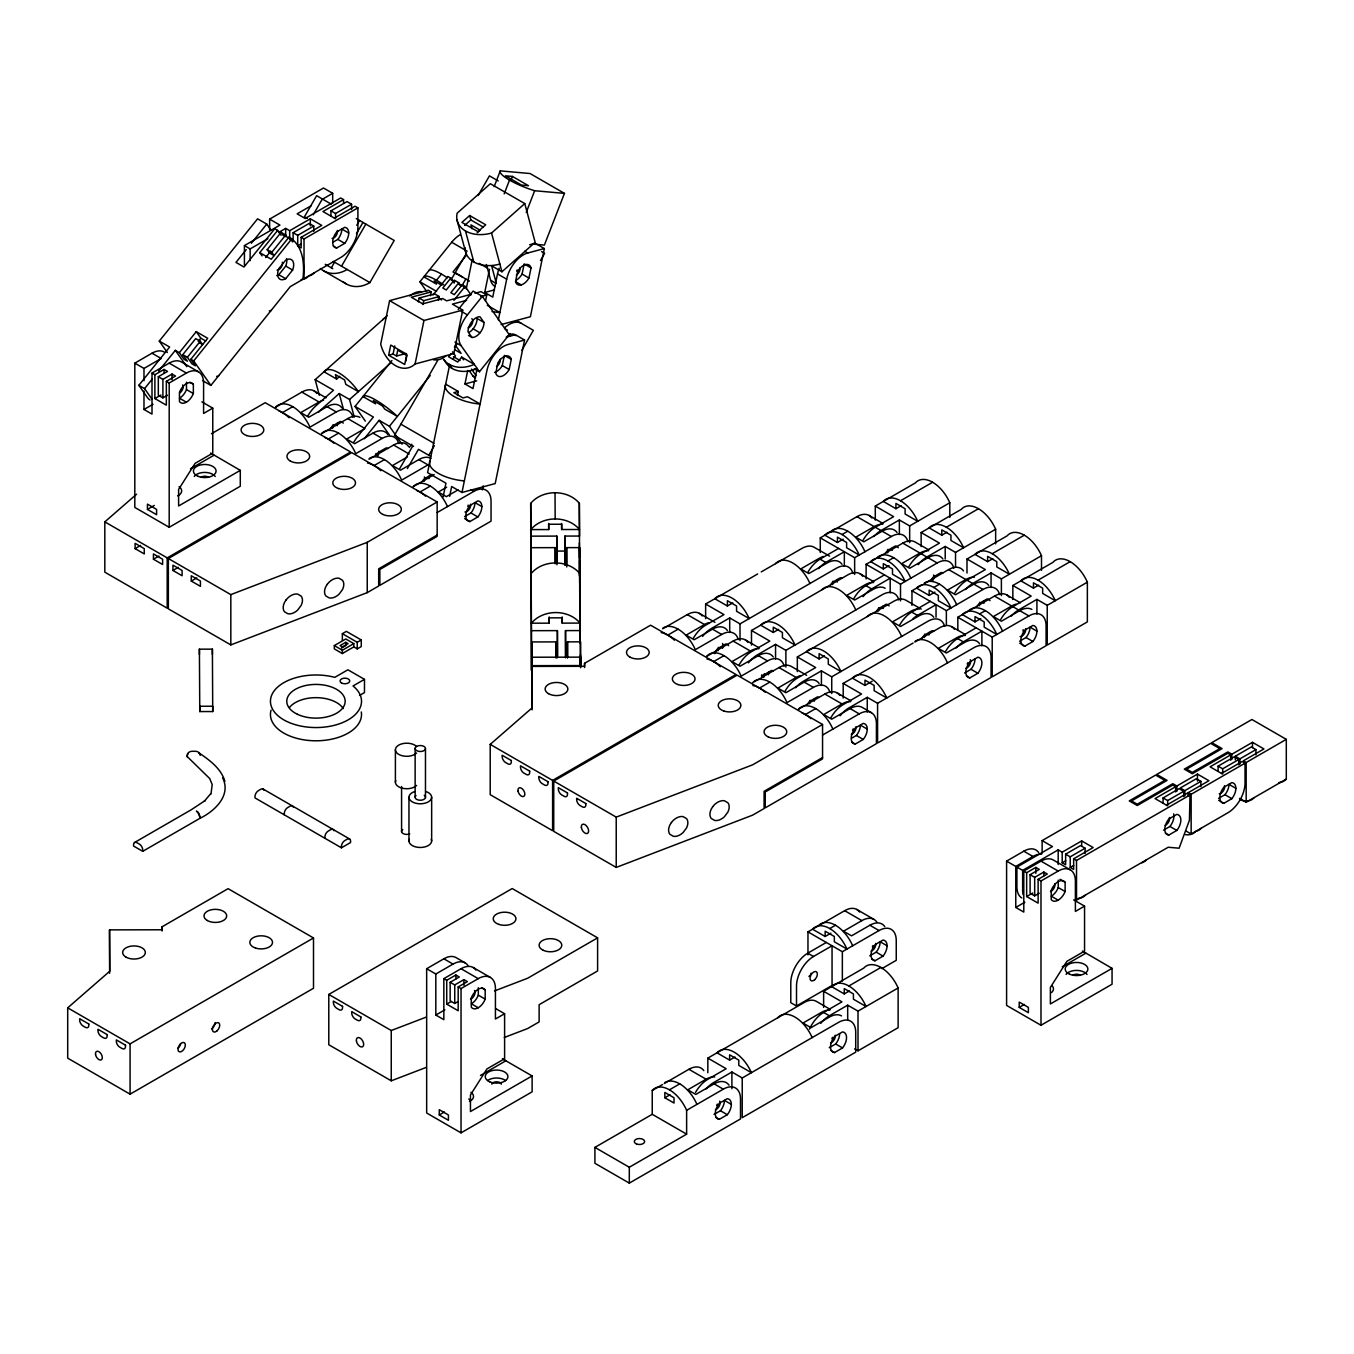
<?xml version="1.0" encoding="UTF-8"?>
<svg xmlns="http://www.w3.org/2000/svg" width="1354" height="1354" viewBox="0 0 1354 1354"><rect width="100%" height="100%" fill="white"/><g stroke="black" fill="none" stroke-linecap="round" stroke-linejoin="round"><path stroke-width="1.5" d="M530.903 557.882L530.954 547.693L555.275 547.642L555.377 563.247M579.546 557.78L579.58 547.608L566.615 547.625L566.581 565.752M530.971 560.607L530.954 570.88M531.902 677.338L531.885 661.412M579.664 582.999L579.647 567.072M580.477 654.761L580.46 665.017M531.022 583.219L531.022 572.962M556.257 657.485L556.139 641.898L531.817 641.948L531.784 671.973M531.851 654.862L532.004 707.871M555.275 547.642L555.225 563.789M556.139 641.898L556.105 658.027M580.629 667.725L580.46 641.847L567.495 641.864L567.444 658.01M579.614 560.522L579.614 576.567M580.46 641.847L580.409 665.914M187.241 755.634L187.901 753.636M210.97 794.036L212.206 784.626L209.701 778.55L187.241 756.581M430.42 295.764L431.215 291.905L428.338 290.247L389.597 300.639L380.694 344.119A29.28 20.699 75 0 0 415.086 363.989L453.827 353.597L462.729 310.1L452.422 304.142L466.555 300.351M388.666 355.222L390.747 345.067L406.792 354.342L404.728 364.48L388.666 355.222L393.1 354.037L396.536 356.017L406.031 353.479M393.1 354.037L394.759 345.913M396.536 356.017L397.721 350.212L406.894 355.51L405.709 361.315M418.352 301.908L419.148 298.032L434.651 293.886L439.238 296.543L438.442 300.402M422.939 304.548L423.734 300.69L439.238 296.543M415.086 363.989L423.971 320.492L462.729 310.1M449.697 364.565L427.593 472.631L445.94 483.209L443.13 496.918M466.267 288.791L472.292 259.359M457.466 395.503L458.295 391.458L445.686 384.181A29.28 11.949 11.6 0 0 480.078 404.034L467.468 396.756L463.034 397.941L453.861 392.66L458.295 391.458M476.947 369.27L472.986 388.598L464.964 383.961L467.722 370.437M499.22 268.143A24.321 14.048 -60 0 0 497.51 273.914L492.754 297.118L484.732 292.481L489.488 269.294M485.527 300.876L486.746 294.952L481.008 291.635L474.949 293.259M449.663 496.309L451.661 486.526L461.985 492.484L495.192 483.581L524.573 340.04L515.4 334.743L506.176 337.231M461.985 492.484L486.898 370.691A24.321 14.048 -60 0 1 507.97 344.491L524.573 340.04M498.374 319.815L506.684 279.212A24.321 14.048 -60 0 1 527.738 253.012L544.342 248.561L530.396 316.718L501.098 324.571M494.548 372.418A11.34 6.55 -60 0 0 502.3 365.546L504.382 355.391L511.27 359.369L509.189 369.524A11.34 6.55 -60 0 1 495.767 373.112L497.832 362.974A11.34 6.55 -60 0 1 511.27 359.369M516.416 280.058A11.34 6.55 -60 0 0 522.085 274.067L524.167 263.928L531.039 267.889L528.957 278.044A11.34 6.55 -60 0 1 515.535 281.632L517.617 271.494A11.34 6.55 -60 0 1 531.039 267.889M482.379 489.877L483.209 485.798M494.159 186.632L500.269 170.875L530.057 173.532L564.449 193.385L544.376 245.091L534.458 244.194M504.179 193.876L509.527 180.082M510.881 180.37L512.421 176.426L528.466 185.701L521.51 185.075L505.465 175.817L512.421 176.426M526.249 212.392L534.661 190.728L564.449 193.385M313.231 214.778L322.354 198.987M331.324 267.821L334.573 262.202M356.745 225.255L359.521 220.448M356.474 233.667L362.957 222.428M341.513 266.213L365.834 224.087M343.036 281.615A29.28 23.915 -60 0 0 369.879 282.58L394.2 240.47L356.254 218.569M478.097 195.518L489.454 175.868L498.221 180.928M466.521 253.08L451.068 279.838L454.673 281.903M465.844 278.992L461.782 286.016L458.617 284.188M437.562 360.672L394.403 435.413L413.512 446.448M399.616 468.755L412.75 446.008M407.368 468.552L418.488 449.325L430.64 456.332M540.517 260.493L544.63 253.35L541.583 251.59M428.795 455.266L434.363 445.652M521.747 350.432L533.358 330.325L517.245 321.016M210.513 793.935L204.336 801.246L205.013 800.654L191.134 809.827L134.571 842.493M167.321 352.497L159.298 341.073L257.582 218.823L266.755 224.104L271.054 230.231M246.225 249.627L235.968 262.388L243.991 267.026L274.777 228.741L277.638 230.4L281.073 235.291M251.37 243.246L266.755 224.104M150.006 399.989A24.321 14.048 -60 0 1 147.315 397.382L138.836 385.315L169.622 347.03L159.298 341.073M151.834 398.973L144.573 388.632L152.257 379.052M158.672 371.081L175.343 350.347L179.354 352.666L183.941 359.182L187.377 361.163L182.79 354.646L195.704 338.585L200.29 341.242L202.575 344.508L199.529 342.731M179.354 352.666L196.228 331.662L207.704 338.28L190.829 359.284L195.399 365.8L191.963 363.82L187.377 357.287L182.79 354.646M262.067 255.889L259.765 252.623L277.638 230.4M267.178 249.678L271.765 252.318L274.067 255.584L269.48 252.927L267.178 249.678L281.073 232.38L285.66 235.037L287.962 238.287M198.226 341.428L200.815 338.195L196.228 331.662M265.638 257.565L270.732 251.218M187.377 357.287L200.29 341.242M271.765 252.318L285.66 235.037M202.541 380.576L210.885 385.399L290.281 286.625L302.873 279.347C304.701 264.081 303.55 246.073 289.096 237.018L271.24 259.24L259.765 252.623M210.885 385.399L193.69 360.943L291.973 238.676M276.724 275.607A11.34 6.55 -60 0 0 278.806 274.727L285.745 266.078A11.34 6.55 -60 0 0 286.54 258.58M285.677 278.687L292.616 270.055A11.34 6.55 -60 0 0 285.677 260.154L278.721 268.803A11.34 6.55 -60 0 0 285.677 278.687L278.806 274.727M426.781 291.567L419.909 281.784L451.677 242.264A24.321 14.048 -60 0 1 460.275 234.631M436.479 280.244L441.455 274.067M433.009 295.02L447.903 276.487L450.764 278.145L454.216 283.037M466.216 255.483L452.981 271.951L456.196 273.796M450.764 278.145L442.826 288.03L446.261 290.01L454.216 280.126L458.786 282.783L461.088 286.049M365.343 421.111L355.036 406.437L391.915 360.553M458.786 282.783L450.848 292.667L454.284 294.647L462.239 284.763L465.099 286.422L471.023 294.85M453.928 300.317L465.099 286.422M458.227 309.575L473.121 291.059L482.295 296.34L509.239 334.675L479.451 371.724L474.289 368.745M364.26 438.798L379.103 420.332L389.427 426.29L402.036 444.23M479.451 371.724L461.105 345.625A24.321 14.048 -60 0 1 467.401 314.873L482.295 296.34M389.427 426.29L430.25 375.498M454.385 347.132L456.975 343.916M451.187 353.462L448.546 356.745L457.703 362.043L461.68 357.101L474.289 364.378A29.28 23.086 -35.1 0 1 443.452 359.318M452.727 359.182L455.384 355.882L452.507 351.803M409.246 447.497L411.853 444.23M469.652 215.523L461.9 222.394L477.945 231.652L485.697 224.781L469.652 215.523L470.837 219.94L483.327 227.15M464.642 225.441L470.837 219.94M477.167 232.786L480.128 230.18L470.955 224.882L471.971 228.674M319.341 395.266L315.16 379.645L387.193 315.753M491.553 233.023L524.76 203.574L490.368 183.721L457.161 213.17A29.28 20.699 -15 0 0 491.553 233.023L501.928 271.782L535.152 242.315L524.76 203.574M336.621 379.069L335.437 374.635L344.61 379.932L345.795 384.35L358.404 391.644A29.28 11.949 48.4 0 0 324.012 371.775L336.621 379.069L339.719 376.327M354.257 417.083L349.552 399.498L339.228 393.54L321.304 409.433A24.321 14.048 -60 0 0 318.495 412.293M349.552 399.498L390.832 362.872M211.427 433.737L265.215 402.697L350.618 451.999L167.202 557.882L167.202 608.183L104.817 572.167L104.817 521.865L136.568 494.227M67.7 1007.85L109.792 971.19L109.539 929.876L162.057 929.775L162.057 926.796L228.098 888.664L313.502 937.967L313.502 988.268L130.086 1094.167L67.7 1058.151L67.7 1007.85L130.086 1043.866L313.502 937.967M584.573 667.522L584.573 663.325L650.614 625.193L736.001 674.495L552.601 780.395L552.601 830.696L490.216 794.68L490.216 744.378L532.291 707.719M142.729 851.327L142.729 850.007A4.857 2.81 60 0 0 139.293 844.05L137.008 842.73A4.857 2.81 60 0 0 133.572 844.71L133.572 846.047L142.729 851.327L199.867 818.358C214.558 811.3 231.585 795.441 222.615 777.805M269.632 229.571L269.632 219.128L323.504 188.02L332.678 193.317L332.678 203.235M311.352 205.622L297.135 213.83L305.158 218.468L340.7 197.955L343.561 199.597L343.561 203.134M322.015 199.478L332.678 193.317M244.414 265.198L244.414 245.599L279.94 225.086L269.632 219.128M244.414 245.599L250.135 248.916L267.906 238.659M278.569 232.499L285.677 228.386L289.688 230.705L310.32 218.789L321.778 225.407L301.147 237.322L301.147 247.917L297.711 245.937L297.711 235.342L313.756 226.084L313.756 231.365M343.561 199.597L322.929 211.512L335.538 218.789L335.538 213.509L351.583 204.234L351.583 209.531M293.124 241.52L293.124 232.702L309.169 223.427L313.756 226.084M330.951 216.149L330.951 210.852L346.996 201.594L351.583 204.234M334.387 218.129L355.036 206.214L357.896 207.873L357.896 227.726A24.321 14.048 -60 0 1 340.7 257.514L304.024 278.687L304.024 238.981L357.896 207.873M297.711 245.937L300.994 244.042M333.016 242.18L337.84 239.387A11.34 6.55 -60 0 0 341.851 229.063L348.723 233.023M210.598 453.048L240.284 470.363L240.284 486.238L169.199 527.281L134.808 507.428L134.808 363.143L152.003 353.208A24.321 14.048 -60 0 1 164.172 352.006M336.689 248.002L344.711 243.365A11.34 6.55 -60 0 0 344.711 227.32L336.689 231.957A11.34 6.55 -60 0 0 336.689 248.002L333.253 246.022M134.808 363.143L143.981 368.44L161.177 358.505L152.003 353.208M143.981 391.001L143.981 409.467L152.003 414.104L152.003 373.078L169.199 363.143A24.321 14.048 -60 0 1 181.368 361.941L198.564 371.859M152.003 373.078L154.881 374.719L164.054 369.439L167.49 371.419L158.316 376.717L158.316 395.25L162.903 397.89L167.49 395.25M158.316 376.717L162.903 379.357L172.076 374.059L175.512 376.057L166.339 381.337L166.339 405.168L154.881 398.55L154.881 374.719M166.339 381.337L169.199 382.996L186.395 373.078A24.321 14.048 -60 0 1 203.591 382.996L203.591 413.444L212.764 408.146L212.764 453.15L195.111 463.339L178.61 489.42L178.61 505.973L240.284 470.363M154.881 398.55L160.991 395.029M143.981 409.467L153.036 404.254M316.785 393.439A24.321 14.048 -60 0 0 301.891 392.101L275.522 407.317A29.28 16.908 60 0 1 309.914 427.17L336.283 411.954A24.321 14.048 -60 0 1 352.886 417.083M282.411 412.615L292.718 406.657M190.457 468.822L214.034 455.215M323.538 400.141A24.321 14.048 -60 0 0 319.087 402.02L300.74 412.615L308.763 417.252L327.109 406.657A24.321 14.048 -60 0 1 342.003 407.994M147.434 509.409L156.59 514.706L156.59 509.409L147.434 504.111L147.434 509.409L154.305 505.431M359.91 417.37A24.321 14.048 -60 0 0 347.741 418.572L321.389 433.788A29.28 16.908 60 0 1 355.763 453.658L382.133 438.425A24.321 14.048 -60 0 1 398.753 443.553M135.095 548.624L144.269 553.921L144.269 548.624L135.095 543.326L135.095 548.624L140.596 545.459M328.26 439.085L338.568 433.128M153.442 559.219L162.615 564.5L162.615 559.219L153.442 553.921L153.442 559.219L158.909 556.054M387.853 434.465A24.321 14.048 -60 0 0 372.959 433.128L354.63 443.723L346.607 439.085L364.937 428.507L347.741 418.572M437.156 535.05L378.697 568.815L378.697 586.011L367.239 592.629L230.823 644.91L168.353 608.843L168.353 558.542L351.752 452.659L437.156 501.962L437.156 536.387L379.848 569.475L379.848 585.351L491.045 521.155L491.045 501.302A24.321 14.048 -60 0 0 473.849 491.367L470.786 489.606M172.94 570.457L182.096 575.755L182.096 570.457L172.94 565.16L172.94 570.457L178.389 567.309M368.999 459.26L393.608 445.043A24.321 14.048 -60 0 1 408.485 446.38M374.11 465.556L384.434 459.598M191.269 581.052L200.443 586.35L200.443 581.052L191.269 575.755L191.269 581.052L196.77 577.887M407.452 456.907L392.457 465.556L400.479 470.193L418.826 459.598A24.321 14.048 -60 0 1 430.978 458.397M431.994 474.408L423.971 479.045A11.34 6.55 -60 0 0 422.313 481.482M434.177 474.56L413.088 486.746A29.28 16.908 60 0 1 447.48 506.599M419.96 492.044L430.284 486.086M446.651 487.22L438.307 492.044L446.329 496.664L458.007 489.928M168.353 558.542L230.823 594.626L367.239 542.328L437.156 501.962M437.156 512.557L473.849 491.367M464.557 516.669L470.972 512.963A11.34 6.55 -60 0 0 474.983 502.622L481.872 506.599M469.838 521.578L477.86 516.94A11.34 6.55 -60 0 0 477.86 500.895L469.838 505.516A11.34 6.55 -60 0 0 469.838 521.578L464.676 518.599M342.342 640.29L342.342 633.672L346.353 631.37L361.264 639.968L361.264 646.586L357.236 648.904L353.8 646.907L342.342 653.542L334.32 648.904L334.32 645.587L345.778 638.97L353.8 643.607L353.8 646.907M345.778 642.287L340.057 645.587L342.342 646.907L348.08 643.607L345.778 642.287L345.778 645.587L341.479 648.075M334.32 645.587L342.342 650.225L353.8 643.607M342.342 633.672L357.236 642.287L361.264 639.968M364.48 679.353L353.022 685.97A45.528 26.285 0 0 1 328.193 726.59A45.528 26.285 0 0 1 270.58 699.239A45.528 26.285 0 0 1 334.81 677.338L347.893 669.79L364.48 679.353L364.48 692.588L359.572 695.431M662.681 628.815L687.29 614.614A24.321 14.048 -60 0 1 702.184 615.935M705.637 618.643L705.637 604.019L757.681 573.961M761.253 571.896L801.923 548.421A24.321 14.048 -60 0 1 814.076 547.219L829.562 556.155M820.27 552.466L820.27 537.843L856.947 516.653A24.321 14.048 -60 0 1 871.841 517.99M875.293 520.122L875.293 506.074L915.406 482.904A29.28 16.908 60 0 1 949.797 502.757L949.797 517.38M667.793 635.128L678.117 629.17M842.036 534.525L847.773 531.208M900.512 500.777L932.601 482.244M727.403 606L727.403 600.702L736.576 606L736.576 611.297L749.185 618.575A29.28 16.908 60 0 0 714.794 598.722L727.403 606L732.768 602.902M837.449 542.463L837.449 537.166L846.622 542.463L846.622 547.761L859.231 555.038A29.28 16.908 60 0 0 824.84 535.185L837.449 542.463L843.187 539.163M895.925 508.715L895.925 503.417L905.098 508.715L905.098 514.012L917.707 521.29A29.28 16.908 60 0 0 883.316 501.437L895.925 508.715L901.07 505.736M708.937 622.637A24.321 14.048 -60 0 0 704.486 624.532L686.139 635.128L694.162 639.748L712.509 629.17A24.321 14.048 -60 0 1 727.403 630.49M882.74 524.286A24.321 14.048 -60 0 0 874.142 526.588L855.796 537.166L863.818 541.803L882.165 531.208A24.321 14.048 -60 0 1 897.059 532.545M807.949 572.133A24.321 14.048 -60 0 1 820.033 559.151L838.6 548.421M863.124 540.077A24.321 14.048 -60 0 1 875.293 527.248L893.623 516.653L875.293 506.074M852.918 573.402A24.321 14.048 -60 0 0 836.315 568.274L740.012 623.872L729.704 617.915L711.138 628.628A24.321 14.048 -60 0 0 702.574 636.38M818.51 568.612A24.321 14.048 -60 0 1 825.771 562.452L844.337 551.738L844.337 566.361M873.753 536.607A24.321 14.048 -60 0 1 881.014 530.548L899.361 519.97L909.668 525.927L949.797 502.757M341.428 847.807L350.584 842.51L350.584 841.189A4.857 2.81 -60 0 0 347.149 839.209L344.864 840.529A4.857 2.81 -60 0 0 341.428 846.487L341.428 847.807L254.992 797.912L254.992 796.592A4.857 2.81 -60 0 1 258.428 790.634L260.713 789.297A4.857 2.81 -60 0 1 264.047 790.33M738.285 639.596A24.321 14.048 -60 0 0 721.682 634.467L695.313 649.683A29.28 16.908 60 0 0 663.02 627.985M820.27 537.843L854.645 557.696L891.338 536.506A24.321 14.048 -60 0 1 907.942 541.634M748.034 642.405A24.321 14.048 -60 0 0 733.14 641.085L706.771 656.301A29.28 16.908 60 0 1 741.163 676.154L767.532 660.938A24.321 14.048 -60 0 1 784.135 666.066M751.487 645.113L751.487 630.49L847.773 574.891A24.321 14.048 -60 0 1 862.667 576.229M866.12 578.937L866.12 564.313L875.006 559.185M928.709 549.859L914.949 541.922A24.321 14.048 -60 0 0 902.796 543.123L876.427 558.356A29.28 16.908 60 0 1 910.819 578.209M921.143 546.593L921.143 532.545L961.255 509.375A29.28 16.908 60 0 1 995.647 529.228L995.647 543.868M713.66 661.598L723.967 655.641M887.902 560.996L893.623 557.696M946.361 527.248L978.451 508.715M773.269 632.47L773.269 627.173L782.426 632.47L782.426 637.768L795.035 645.046A29.28 16.908 60 0 0 760.66 625.193L773.269 632.47L778.618 629.373M883.316 568.934L883.316 563.653L892.489 568.934L892.489 574.231L905.098 581.509A29.28 16.908 60 0 0 870.707 561.656L883.316 568.934L889.036 565.633M941.775 535.185L941.775 529.888L950.948 535.185L950.948 540.483L963.557 547.761A29.28 16.908 60 0 0 929.166 527.908L941.775 535.185L946.937 532.207M758.934 648.701A24.321 14.048 -60 0 0 750.336 651.003L731.989 661.598L740.012 666.236L758.358 655.641A24.321 14.048 -60 0 1 773.252 656.978M928.59 550.756A24.321 14.048 -60 0 0 919.992 553.058L901.646 563.653L909.668 568.274L928.015 557.696A24.321 14.048 -60 0 1 942.909 559.016M853.799 598.603A24.321 14.048 -60 0 1 865.883 585.622L884.45 574.891M908.974 566.547A24.321 14.048 -60 0 1 921.143 553.718L939.473 543.123L921.143 532.545M898.768 599.873A24.321 14.048 -60 0 0 882.165 594.744L785.879 650.343L775.554 644.386L756.988 655.116A24.321 14.048 -60 0 0 748.423 662.851M863.057 596.657A24.321 14.048 -60 0 1 871.621 588.922L890.187 578.209L890.187 592.832M918.266 564.652A24.321 14.048 -60 0 1 926.864 557.036L945.21 546.441L955.535 552.398L995.647 529.228M822.555 757.563L764.096 791.311L764.096 808.524L752.621 815.142L616.222 867.423L553.735 831.356L553.735 781.055L737.151 675.155L822.555 724.475L822.555 758.883L765.247 791.972L765.247 807.864L876.427 743.668L876.427 723.815A24.321 14.048 -60 0 0 859.231 713.88L850.075 708.582L831.728 719.177L823.706 714.54L842.036 703.945A24.321 14.048 -60 0 1 850.634 701.643M866.12 564.313L900.512 584.166L937.188 562.976A24.321 14.048 -60 0 1 953.791 568.105M754.381 681.756L778.99 667.556A24.321 14.048 -60 0 1 791.159 666.354L806.629 675.291M797.337 671.601L797.337 656.961L893.623 601.362A24.321 14.048 -60 0 1 905.792 600.16L921.262 609.097M911.97 605.407L911.97 590.784L922.277 584.826M924.037 583.811L948.646 569.594A24.321 14.048 -60 0 1 963.54 570.931M966.993 573.064L966.993 559.016L1007.122 535.846A29.28 16.908 60 0 1 1041.497 555.699L1041.497 570.339M759.509 688.069L769.817 682.111M933.752 587.467L939.473 584.166M992.211 553.718L1024.301 535.185M819.119 658.941L819.119 653.66L828.293 658.941L828.293 664.239L840.902 671.516A29.28 16.908 60 0 0 806.51 651.663L819.119 658.941L824.484 655.861M929.166 595.422L929.166 590.124L938.339 595.422L938.339 600.702L950.948 607.98A29.28 16.908 60 0 0 916.556 588.127L929.166 595.422L934.903 592.104M987.625 561.656L987.625 556.359L996.798 561.656L996.798 566.954L1009.407 574.231A29.28 16.908 60 0 0 975.015 554.378L987.625 561.656L992.787 558.677M800.637 675.595A24.321 14.048 -60 0 0 796.186 677.474L777.856 688.069L785.879 692.706L804.208 682.111A24.321 14.048 -60 0 1 819.102 683.448M974.44 577.227A24.321 14.048 -60 0 0 965.842 579.529L947.512 590.124L955.535 594.744L973.864 584.166A24.321 14.048 -60 0 1 988.759 585.487M899.648 625.074A24.321 14.048 -60 0 1 911.733 612.093L930.316 601.362M954.841 593.018A24.321 14.048 -60 0 1 966.993 580.189L985.34 569.594L966.993 559.016M944.618 626.343A24.321 14.048 -60 0 0 928.015 621.232L831.728 676.814L821.404 670.856L802.837 681.587A24.321 14.048 -60 0 0 795.593 687.747M913.036 618.71A24.321 14.048 -60 0 1 917.47 615.393L936.037 604.679L936.037 617.221M965.453 589.565A24.321 14.048 -60 0 1 972.731 583.506L991.06 572.911L1001.385 578.869L1041.497 555.699M829.985 692.537A24.321 14.048 -60 0 0 813.382 687.409L787.012 702.624A29.28 16.908 60 0 0 752.621 682.771M911.97 590.784L946.361 610.637L983.038 589.464A24.321 14.048 -60 0 1 999.658 594.592M839.734 695.364A24.321 14.048 -60 0 0 824.84 694.027L798.488 709.242A29.28 16.908 60 0 1 832.879 729.095M843.187 698.072L843.187 683.432L913.121 643.065M914.881 642.05L939.473 627.85A24.321 14.048 -60 0 1 954.367 629.17M957.82 629.796L957.82 617.255L994.496 596.082A24.321 14.048 -60 0 1 1009.39 597.402M1012.843 599.534L1012.843 585.487L1052.972 562.316A29.28 16.908 60 0 1 1087.364 582.169L1087.364 621.892L1047.234 645.046L1047.234 605.34L1087.364 582.169M805.359 714.54L815.683 708.582M979.602 613.937L985.34 610.637M1038.061 580.189L1070.168 561.656M426.341 1067.358L391.255 1080.814L328.785 1044.746L328.785 994.445L512.201 888.546L597.605 937.848L597.605 970.953L539.129 1004.702L539.129 1021.915L527.671 1028.532L504.28 1037.486M864.969 685.429L864.969 680.131L874.142 685.429L874.142 690.709L886.752 698.004A29.28 16.908 60 0 0 852.36 678.134L864.969 685.429L872.111 681.299M975.015 621.892L975.015 616.595L984.189 621.892L984.189 627.173L996.798 634.467A29.28 16.908 60 0 0 962.406 614.614L975.015 621.892L980.753 618.575M1033.474 588.127L1033.474 582.846L1042.648 588.127L1042.648 593.424L1055.257 600.702A29.28 16.908 60 0 0 1020.865 580.849L1033.474 588.127L1038.636 585.148M1016.143 604.104A24.321 14.048 -60 0 0 1011.692 606L993.362 616.595L1001.385 621.232L1019.731 610.637A24.321 14.048 -60 0 1 1031.883 609.435M945.498 651.545A24.321 14.048 -60 0 1 957.6 638.563L976.166 627.85M1000.691 619.506A24.321 14.048 -60 0 1 1012.843 606.66L1031.189 596.082L1012.843 585.487M877.578 703.285L877.578 743.007L991.06 677.474L991.06 657.621A24.321 14.048 -60 0 0 973.864 647.703L877.578 703.285L867.254 697.327L848.687 708.057A24.321 14.048 -60 0 0 840.123 715.792M956.076 648.024A24.321 14.048 -60 0 1 963.32 641.881L981.887 631.15L981.887 645.79M1011.303 616.036A24.321 14.048 -60 0 1 1018.58 609.977L1036.91 599.382L1047.234 605.34M822.555 724.475L752.621 764.841L616.222 817.122L553.735 781.055M822.555 735.053L859.231 713.88M992.211 637.108L1028.888 615.935A24.321 14.048 -60 0 1 1046.083 625.853L1046.083 645.706L992.211 676.814L992.211 637.108L957.82 617.255M502.605 1058.913L532.122 1075.939L532.122 1091.832L461.037 1132.858L426.662 1113.005L426.662 968.719L443.841 958.801A24.321 14.048 -60 0 1 456.01 957.583L465.184 962.88M426.662 968.719L435.819 974.017L453.015 964.082A24.321 14.048 -60 0 1 467.909 965.419M851.564 738.252L856.371 735.476A11.34 6.55 -60 0 0 860.382 725.135L867.254 729.095M964.59 672.989L971.004 669.282A11.34 6.55 -60 0 0 975.015 658.941M1019.613 641.221L1026.027 637.514A11.34 6.55 -60 0 0 1030.039 627.173L1036.91 631.15M435.819 974.017L435.819 1015.043L443.841 1019.68L443.841 978.654L461.037 968.719A24.321 14.048 -60 0 1 475.931 970.056M855.22 744.074L863.243 739.436A11.34 6.55 -60 0 0 863.243 723.391L855.22 728.029A11.34 6.55 -60 0 0 855.22 744.074L851.784 742.094M969.853 677.897L977.876 673.26A11.34 6.55 -60 0 0 977.876 657.215L969.853 661.852A11.34 6.55 -60 0 0 969.853 677.897L966.417 675.9M1024.876 646.129L1032.899 641.491A11.34 6.55 -60 0 0 1032.899 625.446L1024.876 630.084A11.34 6.55 -60 0 0 1024.876 646.129L1019.731 643.15M443.841 978.654L446.718 980.296L455.892 975.015L459.328 976.996L450.154 982.293L450.154 1000.826L454.741 1003.466L457.804 1001.706M450.154 982.293L454.741 984.933L463.914 979.636L467.35 981.633L458.177 986.931L458.177 1010.744L446.718 1004.126L446.718 980.296M458.177 986.931L461.037 988.572L478.233 978.654A24.321 14.048 -60 0 1 495.429 988.572L495.429 1019.02L504.602 1013.723L504.602 1058.726L486.949 1068.932L470.447 1094.997L470.447 1111.549L532.122 1075.939M446.718 1004.126L451.305 1001.486M435.819 1015.043L444.874 1009.83M597.605 937.848L527.671 978.231L494.548 990.925M480.467 1075.448L505.871 1060.791L502.436 1058.642M439.271 1114.985L448.428 1120.283L448.428 1114.985L439.271 1109.688L439.271 1114.985L444.417 1112.006M807.966 954.858L807.966 931.874L844.659 910.683A24.321 14.048 -60 0 1 859.553 912.021M829.748 928.556L835.486 925.256M825.161 936.494L825.161 931.214L834.335 936.494L834.335 941.792L846.944 949.069A29.28 16.908 60 0 0 812.552 929.216L825.161 936.494L830.899 933.194M876.749 921.956A24.321 14.048 -60 0 0 861.855 920.618L843.508 931.214L851.531 935.834L869.877 925.256A24.321 14.048 -60 0 1 884.771 926.576M796.507 1005.988L796.507 986.406A24.321 14.048 -60 0 1 813.483 956.483L832.05 945.769L832.05 985.475L796.507 1005.988L790.787 1002.688L790.787 983.089A24.321 14.048 -60 0 1 807.746 953.182L826.312 942.452M807.966 931.874L842.357 951.727L879.051 930.553A24.321 14.048 -60 0 1 896.246 940.471L896.246 960.324L881.877 968.618M1082.371 951.033L1112.057 968.347L1112.057 984.223L1040.989 1025.266L1006.597 1005.413L1006.597 861.127L1023.793 851.192A24.321 14.048 -60 0 1 1038.687 852.529M1042.14 853.155L1042.14 840.614L1155.622 775.097L1164.795 780.378L1129.253 800.908L1137.275 805.528L1172.818 785.015L1175.678 786.674L1175.678 791.972M1006.597 861.127L1015.771 866.425L1032.967 856.49A24.321 14.048 -60 0 1 1041.564 854.188M1021.796 897.973A24.321 14.048 -60 0 1 1016.905 886.684L1016.905 867.085L1052.447 846.572L1042.14 840.614M869.759 955.839L876.173 952.133A11.34 6.55 -60 0 0 880.185 941.792L887.073 945.769M1016.905 867.085L1022.642 870.385L1058.185 849.872L1062.196 852.191L1081.677 840.936L1093.152 847.553L1073.654 858.808L1073.654 869.403L1070.219 867.406L1070.219 856.828L1085.113 848.213L1085.113 853.511M1015.771 866.425L1015.771 907.451L1023.793 912.088L1023.793 871.062L1040.989 861.127A24.321 14.048 -60 0 1 1053.141 859.925L1070.337 869.843M1023.793 871.062L1026.654 872.704L1035.827 867.406L1039.263 869.403L1030.089 874.701L1030.089 893.234L1034.676 895.874L1039.263 893.234M1175.678 786.674L1155.047 798.589L1167.656 805.867L1167.656 800.569L1183.701 791.311L1183.701 796.592M1230.701 760.203L1230.701 754.906L1227.841 753.247L1192.299 773.76L1184.276 769.14L1219.819 748.61L1210.645 743.329L1156.773 774.42L1167.08 780.378L1131.538 800.908L1137.275 804.208L1172.818 783.695L1176.829 786.014L1197.461 774.099L1208.919 780.716L1188.287 792.632L1188.287 796.152M1230.701 754.906L1210.07 766.821L1222.679 774.099L1222.679 768.801L1238.724 759.543L1238.724 764.824M1286.3 739.352L1251.908 719.499L1211.796 742.652L1222.103 748.61L1186.578 769.14L1192.299 772.44L1227.841 751.927L1231.852 754.246L1252.484 742.331L1263.942 748.948L1243.311 760.863L1246.171 762.522L1286.3 739.352L1286.3 779.058L1246.171 802.228L1239.502 798.369M875.039 960.748L883.062 956.11A11.34 6.55 -60 0 0 883.062 940.065L875.039 944.686A11.34 6.55 -60 0 0 875.039 960.748L871.587 958.75M707.837 1072.757L707.837 1058.117L804.124 1002.535A24.321 14.048 -60 0 1 816.293 1001.317L830.053 1009.272M823.621 1007.342L823.621 991.28L863.734 968.11A29.28 16.908 60 0 1 898.125 987.963L898.125 1027.686L858.013 1050.839L854.577 1048.859M714.709 1076.921A24.321 14.048 -60 0 0 706.111 1079.223L687.781 1089.818L695.804 1094.438L714.133 1083.86L723.307 1089.158A24.321 14.048 -60 0 1 740.503 1099.076L740.503 1118.929L629.305 1183.125L594.914 1163.272L594.914 1147.397L652.239 1114.308L652.239 1090.478L662.563 1084.52M664.306 1083.505L688.915 1069.288A24.321 14.048 -60 0 1 703.809 1070.625M1062.196 852.191L1062.196 862.786L1065.632 864.766L1065.632 854.171L1080.526 845.573L1085.113 848.213M1163.069 803.21L1163.069 797.929L1179.114 788.654L1183.701 791.311M1218.092 771.442L1218.092 766.161L1234.137 756.886L1238.724 759.543M1235.288 759.763L1235.288 756.226L1251.333 746.968L1255.92 749.608L1255.92 754.906M1030.089 874.701L1034.676 877.341L1043.849 872.044L1047.285 874.041L1038.112 879.321L1038.112 903.152L1026.654 896.534L1026.654 872.704M1200.896 781.376L1196.31 778.736L1180.265 787.994L1184.852 790.634L1200.896 781.376L1200.896 786.674M1235.288 756.226L1239.875 758.883L1255.92 749.608M848.84 985.983L880.929 967.45M1062.196 862.786L1065.733 860.738M669.435 1089.818L679.742 1083.86M1166.505 805.207L1187.136 793.292L1190.014 794.95L1189.421 820.27L1179.114 848.213L1168.214 847.249L1076.515 900.173L1076.515 860.467L1190.014 794.95M1221.528 773.439L1242.16 761.523L1245.037 763.182L1245.037 783.035A24.321 14.048 -60 0 1 1227.841 812.806L1191.148 833.996L1186.155 831.102M664.848 1097.755L674.021 1103.053L674.021 1097.755L664.848 1092.458L664.848 1097.755L670.01 1094.777M729.62 1060.114L729.62 1054.817L738.793 1060.114L738.793 1065.395L751.402 1072.69A29.28 16.908 60 0 0 717.011 1052.82L729.62 1060.114L734.985 1057.017M844.253 993.921L844.253 988.623L853.426 993.921L853.426 999.218L866.035 1006.496A29.28 16.908 60 0 0 831.644 986.643L844.253 993.921L849.415 990.942M1038.112 879.321L1040.989 880.98L1058.185 871.062A24.321 14.048 -60 0 1 1075.381 880.98L1075.381 911.428L1084.554 906.131L1084.554 951.134L1066.901 961.323L1050.382 987.404L1050.382 1003.957L1112.057 968.347M1188.287 792.632L1191.148 794.29L1245.037 763.182M1070.219 867.406L1073.654 865.426M809.523 1029.057A24.321 14.048 -60 0 1 823.621 1012.453L841.951 1001.858L823.621 991.28M1026.654 896.534L1032.764 892.997M1015.771 907.451L1024.809 902.238M742.229 1077.97L742.229 1117.693L855.711 1052.16L855.711 1032.307A24.321 14.048 -60 0 0 838.515 1022.388L742.229 1077.97L731.905 1072.013L713.338 1082.743A24.321 14.048 -60 0 0 706.094 1088.904M820.744 1023.387A24.321 14.048 -60 0 1 829.342 1015.771L847.689 1005.176L858.013 1011.133L898.125 987.963M1163.526 830.171L1169.941 826.465A11.34 6.55 -60 0 0 1173.681 813.889M1218.549 798.403L1224.964 794.696A11.34 6.55 -60 0 0 1228.992 784.355L1235.863 788.333M652.239 1090.478A29.28 16.908 60 0 1 686.63 1110.331L723.307 1089.158M1168.807 835.063L1176.829 830.442A11.34 6.55 -60 0 0 1176.829 814.38L1168.807 819.018A11.34 6.55 -60 0 0 1168.807 835.063L1165.371 833.082M1223.83 803.294L1231.852 798.674A11.34 6.55 -60 0 0 1231.852 782.612L1223.83 787.249A11.34 6.55 -60 0 0 1223.83 803.294L1218.668 800.316M829.24 1047.674L835.655 1043.968A11.34 6.55 -60 0 0 839.666 1033.627M714.032 1114.444L720.446 1110.737A11.34 6.55 -60 0 0 724.458 1100.396L731.329 1104.373M594.914 1147.397L629.305 1167.25L686.63 1134.161L686.63 1110.331M834.504 1052.583L842.526 1047.945A11.34 6.55 -60 0 0 842.526 1031.9L834.504 1036.538A11.34 6.55 -60 0 0 834.504 1052.583L831.068 1050.586M719.296 1119.352L727.318 1114.714A11.34 6.55 -60 0 0 727.318 1098.669L719.296 1103.29A11.34 6.55 -60 0 0 719.296 1119.352L715.86 1117.355M1062.23 966.807L1085.806 953.199M1019.207 1007.393L1028.38 1012.69L1028.38 1007.393L1019.207 1002.095L1019.207 1007.393L1024.369 1004.414M328.785 994.445L391.255 1030.512L426.341 1017.074M529.634 244.752L535.168 243.28L544.342 248.561M431.215 291.905L411.277 297.237L422.736 303.855L442.673 298.523L446.685 300.842L470.921 294.343M484.732 292.481L494.515 289.874M480.687 296.577L486.746 294.952M464.964 383.961L476.693 380.829M561.656 529.532L561.656 524.235L548.692 524.269L548.692 529.566L530.853 529.6A29.28 23.915 -0.3 0 1 579.495 529.499L561.656 529.532L561.622 523.406M564.94 565.346L564.94 536.082L579.529 536.049L579.343 503.299A29.28 23.915 -0.3 0 0 530.7 503.383L530.903 536.15L556.832 536.099L556.985 564.787M556.934 551.078L565.024 551.061L565.092 564.77M562.215 623.128L562.215 617.83L549.25 617.864L549.25 623.162L531.428 623.195A29.28 23.915 -0.3 0 1 580.054 623.094L562.215 623.128L562.181 616.933M530.954 547.693L531.462 630.676L557.408 630.625L557.543 655.573M565.515 657.773L565.515 630.609L580.104 630.575L580.104 643.116M199.41 649.175L212.392 649.141L212.73 711.544L199.766 711.561L199.41 649.175L199.41 654.473M532.037 665.66L580.68 665.559L580.629 657.147L532.004 657.232L532.037 700.086M532.054 666.405L584.573 666.303L584.573 663.325M524.675 251.252L527.738 253.012M522.085 274.067L528.957 278.044M451.677 242.264L467.147 251.184M501.928 271.782L491.62 265.824L496.359 283.545L490.622 280.227L486.408 264.487M516.06 281.937L521.205 284.915M479.164 263.336L487.762 268.295M497.51 273.914L506.684 279.212M462.662 277.164L455.13 272.814L469.398 281.057M331.324 204.166L316.633 195.687L304.464 216.742L307.341 218.4M869.099 515.451L882.859 523.389M1006.665 594.863L1020.425 602.818M330.951 210.852L335.538 213.509M856.947 516.653L874.142 526.588M875.293 527.248L881.014 530.548M882.165 531.208L891.338 536.506M902.796 543.123L919.992 553.058M921.143 553.718L926.864 557.036M928.015 557.696L937.188 562.976M948.646 569.594L965.842 579.529M966.993 580.189L972.731 583.506M973.864 584.166L983.038 589.464M994.496 596.082L1011.692 606M1012.843 606.66L1018.58 609.977M1019.731 610.637L1028.888 615.935M487.254 305.276L499.863 312.571A29.28 11.949 11.6 0 1 492.061 311.488M441.844 285.271L434.194 280.853L436.479 284.12L423.87 276.842A29.28 6.195 38.8 0 1 443.672 284.848M504.517 328.463L507.378 330.122M419.909 281.784L436.58 291.398M468.552 335.453L471.987 337.451A11.34 6.55 -60 0 0 484.021 322.472L477.15 318.495A11.34 6.55 -60 0 1 469.127 332.39M337.84 239.387L344.711 243.365M438.171 297.998L441.607 299.979M461.291 311.335L467.401 314.873M1026.027 637.514L1032.899 641.491M473.138 328.836L480.01 332.813M419.148 298.032L423.734 300.69M1218.092 766.161L1222.679 768.801M293.124 232.702L297.711 235.342M301.147 237.322L304.024 238.981M333.169 261.39L369.879 282.58M389.597 300.639L423.971 320.492M502.3 365.546L509.189 369.524M325.214 264.284L332.779 268.651M859.925 573.69L873.685 581.628M951.642 626.631L965.402 634.586M454.995 342.105L461.105 345.625M323.504 270.783L346.201 283.883M820.033 559.151L825.771 562.452M865.883 585.622L871.621 588.922M911.733 612.093L917.47 615.393M957.6 638.563L963.32 641.881M454.69 349.67L461.105 353.377L455.384 345.219M1224.964 794.696L1231.852 798.674M453.404 356.677L460.072 360.536M285.745 266.078L292.616 270.055M469.212 370.708L472.681 375.667L475.559 377.326M971.004 669.282L977.876 673.26M1163.069 797.929L1167.656 800.569M1169.941 826.465L1176.829 830.442M400.902 424.191L433.957 443.283M705.637 604.019L723.967 614.614L705.4 625.328A24.321 14.048 -60 0 0 693.316 638.309M751.487 630.49L769.817 641.085L751.25 651.799A24.321 14.048 -60 0 0 739.166 664.78M797.337 656.961L815.683 667.556L797.117 678.269A24.321 14.048 -60 0 0 785.015 691.251M843.187 683.432L861.533 694.027L842.967 704.74A24.321 14.048 -60 0 0 830.865 717.722M315.16 379.645L333.507 390.223L315.567 406.132A24.321 14.048 -60 0 0 307.917 415.796M355.036 406.437L373.382 417.032L357.287 437.037A24.321 14.048 -60 0 0 353.766 442.284M314.043 390.9L326.094 397.839M699.443 613.396L714.929 622.332M745.292 639.867L759.052 647.821M837.009 692.825L850.769 700.763M871.401 712.678L862.227 707.38A24.321 14.048 -60 0 0 850.075 708.582M301.891 392.101L319.087 402.02M327.109 406.657L336.283 411.954M372.959 433.128L382.133 438.425M393.608 445.043L409.077 453.979M418.826 459.598L427.982 464.896L401.63 480.128A29.28 16.908 60 0 0 369.337 458.431M687.29 614.614L704.486 624.532M712.509 629.17L721.682 634.467M733.14 641.085L750.336 651.003M758.358 655.641L767.532 660.938M778.99 667.556L796.186 677.474M804.208 682.111L813.382 687.409M824.84 694.027L842.036 703.945M200.815 338.195L205.74 341.022M1065.632 854.171L1070.219 856.828M1073.654 858.808L1076.515 860.467M470.972 512.963L477.86 516.94M856.371 735.476L863.243 739.436M190.829 359.284L193.69 360.943M1023.793 851.192L1032.967 856.49M1040.989 861.127L1058.185 871.062M169.199 363.143L186.395 373.078M1059.979 879.288L1065.124 882.266L1065.124 891.524A11.34 6.55 -60 0 1 1051.229 899.547L1051.229 890.289A11.34 6.55 -60 0 1 1065.124 882.266M189.915 382.302L193.351 384.282L193.351 393.54A11.34 6.55 -60 0 1 179.456 401.563L179.456 392.305A11.34 6.55 -60 0 1 193.351 384.282M1058.253 880.151L1058.253 887.564L1065.124 891.524M1073.688 899.868L1084.554 906.131M186.48 382.166L186.48 389.58L193.351 393.54M201.898 401.884L212.764 408.146M1058.185 900.173L1051.296 896.213A11.34 6.55 -60 0 0 1058.253 887.564M186.395 402.189L179.523 398.228A11.34 6.55 -60 0 0 186.48 389.58M138.836 385.315L144.573 388.632M856.811 909.482L874.007 919.417M844.659 910.683L861.855 920.618M869.877 925.256L879.051 930.553M876.173 952.133L883.062 956.11M104.817 521.865L167.202 557.882M490.216 744.378L552.601 780.395M807.746 953.182L813.483 956.483M823.621 1012.453L829.342 1015.771M835.655 1043.968L842.526 1047.945M263.15 789.06L349.586 838.972M707.837 1058.117L726.184 1068.712L707.617 1079.426A24.321 14.048 -60 0 0 695.516 1092.407M688.915 1069.288L706.111 1079.223M473.206 967.518L490.402 977.453M720.446 1110.737L727.318 1114.714M443.841 958.801L453.015 964.082M461.037 968.719L478.233 978.654M481.753 987.878L485.189 989.859L485.189 999.134A11.34 6.55 -60 0 1 471.294 1007.156L471.294 997.881A11.34 6.55 -60 0 1 485.189 989.859M478.317 987.743L478.317 995.156L485.189 999.134M495.547 1008.51L504.602 1013.723M478.233 1007.765L471.361 1003.805A11.34 6.55 -60 0 0 478.317 995.156M652.239 1114.308L686.63 1134.161M198.124 812.586L196.415 811.08A4.857 2.81 60 0 1 199.867 817.037L199.867 818.358M462.239 284.763L464.524 288.03M484.021 322.472L480.01 316.768A11.34 6.55 -60 0 0 467.976 331.73L471.987 337.451M471.446 369.067L476.1 375.667M461.68 357.101L463.593 359.825M449.156 364.328L452.016 368.406M289.096 237.018L292.549 241.909M281.073 232.38L283.375 235.647M379.103 420.332L389.427 435.006M175.343 350.347L186.801 366.646M198.141 812.603L199.833 817.021M224.899 781.292C221.108 768.446 209.345 759.949 198.801 752.807A4.857 3.977 -0.2 0 1 200.053 754.584M465.488 230.959L473.798 261.948M457.026 220.042L465.336 251.032M339.228 393.54L343.425 409.162M579.58 547.608L580.104 630.575M566.615 547.625L566.751 566.954M567.495 641.864L567.597 657.469M531.817 641.948L532.105 709.834M579.343 543.005L579.529 575.755M579.935 642.913L579.343 503.299M564.94 536.082L565.024 551.061M565.515 630.609L565.633 655.556M555.022 492.754L555.174 518.954M548.658 523.439L548.692 529.566M549.216 616.95L549.25 623.162M530.903 575.856L530.7 503.383M109.606 973.306L109.539 929.876M580.527 661.311L580.527 667.099M531.022 567.157L531.462 670.382L531.462 630.676M1252.484 742.331L1252.484 747.628M1246.171 762.522L1246.171 802.228M1239.875 758.883L1239.875 764.164M1231.852 754.246L1231.852 759.543M1197.461 774.099L1197.461 781.156M1191.148 794.29L1191.148 833.996M1184.852 790.634L1184.852 795.932M1176.829 786.014L1176.829 791.311M1081.677 840.936L1081.677 846.233M1058.185 849.872L1058.185 864.512M1043.849 872.044L1043.849 875.835M1040.989 880.98L1040.989 1025.266M1036.91 599.382L1036.91 614.022M1035.827 867.406L1035.827 873.364M1034.676 877.341L1034.676 895.874M1022.642 870.385L1022.642 889.984A24.321 14.048 -60 0 0 1023.167 894.825M1001.385 578.869L1001.385 595.591M991.06 572.911L991.06 587.534M955.535 552.398L955.535 567.021M946.361 610.637L946.361 625.26M945.21 546.441L945.21 558.982M909.668 525.927L909.668 542.649M900.512 584.166L900.512 600.888M899.361 519.97L899.361 534.593M867.254 697.327L867.254 711.967M858.013 1011.133L858.013 1050.839M854.645 557.696L854.645 574.418M847.689 1005.176L847.689 1019.799M842.357 951.727L842.357 980.99M831.728 676.814L831.728 693.536M821.404 670.856L821.404 685.496M785.879 650.343L785.879 667.065M775.554 644.386L775.554 659.026M740.012 623.872L740.012 640.594M731.905 1072.013L731.905 1088.734M729.704 617.915L729.704 632.538M629.305 1167.25L629.305 1183.125M616.222 817.122L616.222 867.423M580.629 657.147L580.629 665.965M557.408 630.625L557.408 657.79M556.832 536.099L556.832 563.264M530.903 536.15L530.903 577.735M463.914 979.636L463.914 985.323M461.037 988.572L461.037 1132.858M455.892 975.015L455.892 978.976M454.741 984.933L454.741 1003.466M431.655 797.218L431.655 840.902M425.478 748.762A5.196 2.996 0 0 1 417.37 750.996A5.196 2.996 0 0 1 418.064 745.817A5.196 2.996 0 0 1 425.478 748.762L425.478 797.472M415.136 748.288L415.136 796.998M408.959 797.269L408.959 840.936M401.579 786.539L401.579 831.678M395.402 749.777L395.402 782.206M391.255 1030.512L391.255 1080.814M367.239 542.328L367.239 592.629M357.236 642.287L357.236 648.904M342.342 650.225L342.342 653.542M324.909 838.278L324.909 836.958A4.857 2.81 -60 0 1 328.362 831.001L330.647 829.68A4.857 2.81 -60 0 1 333.964 830.696M310.32 218.789L310.32 225.864M289.688 230.705L289.688 239.54M285.677 228.386L285.677 236.747M284.289 814.82L284.289 813.5A4.857 2.81 -60 0 1 287.742 807.543L290.027 806.222A4.857 2.81 -60 0 1 293.344 807.255M250.135 248.916L250.135 260.662M230.823 594.626L230.823 644.91M212.73 711.544L212.73 706.246L199.766 706.263L199.766 711.561M212.392 649.141L212.392 654.439M187.241 756.954L187.241 755.261A4.857 3.977 -0.2 0 1 192.116 751.284L195.348 751.284A4.857 3.977 -0.2 0 1 200.223 755.244M172.076 374.059L172.076 379.729M169.199 382.996L169.199 527.281M164.054 369.439L164.054 373.399M162.903 379.357L162.903 397.89M162.057 926.796L162.057 930.977M143.981 368.44L143.981 380.745M130.086 1043.866L130.086 1094.167M178.119 1048.114A5.196 2.996 -60 0 0 182.621 1050.721A5.196 2.996 -60 0 0 184.262 1042.682A5.196 2.996 -60 0 0 178.119 1048.114A5.196 2.996 -60 0 0 180.624 1043.579M215.134 1022.558A5.196 2.996 -60 0 1 211.478 1028.905M431.249 839.209A11.34 6.55 0 0 1 420.332 847.469A11.34 6.55 0 0 1 409.331 839.243M424.242 795.289A5.196 2.996 0 0 1 424.005 799.334A5.196 2.996 0 0 1 416.998 799.554A5.196 2.996 0 0 1 416.017 795.543M425.935 791.548A11.34 6.55 0 0 1 429.015 801.433A11.34 6.55 0 0 1 411.633 801.466A11.34 6.55 0 0 1 414.595 791.582M531.123 573.588A29.28 23.915 -0.3 0 1 579.749 573.487M409.703 833.878A5.196 2.996 0 0 1 402.917 833.438A5.196 2.996 0 0 1 402.781 829.494M416.592 753.01A11.34 6.55 0 0 1 399.481 754.787A11.34 6.55 0 0 1 399.413 744.751A11.34 6.55 0 0 1 416.558 746.46M416.592 785.438A11.34 6.55 0 0 1 402.443 788.248A11.34 6.55 0 0 1 395.774 780.513M491.857 1084.182A4.773 2.759 0 0 1 496.596 1081.795A4.773 2.759 0 0 1 501.318 1084.199M470.904 1092.255A11.34 6.55 0 0 1 469.466 1101.479M468.721 1099.042A11.34 6.55 0 0 1 470.904 1100.193M487.609 1080.543A11.34 6.55 0 0 1 505.601 1080.577M474.475 990.502A5.196 2.996 -60 0 1 474.34 995.292A5.196 2.996 -60 0 1 470.515 999.134M1254.21 797.591A29.28 16.908 60 0 1 1240.382 799.875M1286.3 779.058A29.28 16.908 60 0 1 1278.853 782.527M1169.45 817.511A5.196 2.996 -60 0 1 1165.1 825.365M1146.449 859.807A29.28 16.908 60 0 1 1141.845 862.803M1085.688 894.876A29.28 16.908 60 0 1 1078.241 898.362M1201.472 828.039A29.28 16.908 60 0 1 1196.868 831.034M1195.734 831.339A29.28 16.908 60 0 1 1185.19 834.572M1224.473 785.743A5.196 2.996 -60 0 1 1223.288 790.922A5.196 2.996 -60 0 1 1219.226 793.715M1052.43 986.101A11.34 6.55 0 0 1 1051.415 992.634M1066.055 974.423A11.34 6.55 0 0 1 1076.565 970.395A11.34 6.55 0 0 1 1087.025 974.457M1054.817 883.688A5.196 2.996 -60 0 1 1050.467 891.541M1072.757 975.269A4.773 2.759 0 0 1 1080.323 975.286M818.29 925.916A29.28 16.908 60 0 1 852.681 945.769M875.733 943.399A5.196 2.996 -60 0 1 871.113 951.1M872.991 945.532A5.196 2.996 -60 0 1 872.382 946.751M811.148 973.187A5.196 2.996 -60 0 1 810.572 974.406M809.81 975.506A5.196 2.996 -60 0 1 808.93 976.454M829.917 1010.152A24.321 14.048 -60 0 0 821.319 1012.453L802.99 1023.049L811.012 1027.686L829.342 1017.091A24.321 14.048 -60 0 1 841.511 1015.889M835.215 1035.235A5.196 2.996 -60 0 1 830.577 1042.935M832.473 1037.367A5.196 2.996 -60 0 1 831.864 1038.586M777.771 1017.751A29.28 16.908 60 0 1 812.163 1037.604M714.133 1083.86A24.321 14.048 -60 0 1 729.027 1085.18M719.668 1101.174A5.196 2.996 -60 0 1 719.279 1106.083A5.196 2.996 -60 0 1 715.369 1109.705M664.662 1082.675A29.28 16.908 60 0 1 696.938 1104.373M717.265 1104.136A5.196 2.996 -60 0 1 716.655 1105.355M919.417 608.995A24.321 14.048 -60 0 0 910.819 611.297L892.489 621.892L900.512 626.513L918.841 615.935A24.321 14.048 -60 0 1 933.735 617.255M924.714 634.078A5.196 2.996 -60 0 1 924.257 637.548M867.254 616.595A29.28 16.908 60 0 1 901.646 636.448M922.345 637.802A11.34 6.55 -60 0 1 924.003 635.364L932.026 630.744A11.34 6.55 -60 0 1 933.685 631.252M929.166 632.47A11.34 6.55 -60 0 1 928.895 635.026M810.081 700.255A5.196 2.996 -60 0 1 809.624 703.725M807.712 703.978A11.34 6.55 -60 0 1 809.37 701.558L817.393 696.921A11.34 6.55 -60 0 1 819.052 697.428M752.858 685.496A29.28 16.908 60 0 1 765.078 692.165M814.533 698.664A11.34 6.55 -60 0 1 814.262 701.22M979.737 602.31A5.196 2.996 -60 0 1 979.28 605.78M924.393 582.982A29.28 16.908 60 0 1 956.669 604.679M989.994 600.668A11.34 6.55 -60 0 0 987.049 598.976L979.027 603.596A11.34 6.55 -60 0 0 977.368 606.033M984.189 600.702A11.34 6.55 -60 0 1 983.918 603.258M968.144 611.297A29.28 16.908 60 0 1 1002.535 631.15M1025.587 628.781A5.196 2.996 -60 0 1 1024.149 634.01A5.196 2.996 -60 0 1 1020.087 636.532M1023.235 629.695A5.196 2.996 -60 0 1 1022.845 630.913M965.267 635.466A24.321 14.048 -60 0 0 956.669 637.768L938.339 648.363L946.361 653L964.708 642.405A24.321 14.048 -60 0 1 979.585 643.725M970.226 659.72A5.196 2.996 -60 0 1 969.836 664.628A5.196 2.996 -60 0 1 965.927 668.25M967.822 662.681A5.196 2.996 -60 0 1 967.213 663.9M915.219 641.221A29.28 16.908 60 0 1 947.512 662.918M855.931 726.743A5.196 2.996 -60 0 1 851.294 734.427M853.189 728.875A5.196 2.996 -60 0 1 852.58 730.077M801.991 712.915A29.28 16.908 60 0 1 810.928 718.635M764.231 673.784A5.196 2.996 -60 0 1 763.774 677.254M761.862 677.508A11.34 6.55 -60 0 1 763.521 675.087L771.543 670.45A11.34 6.55 -60 0 1 773.202 670.958M761.879 674.698A5.196 2.996 -60 0 1 761.473 675.934M707.008 659.026A29.28 16.908 60 0 1 720.294 666.693M768.683 672.193A11.34 6.55 -60 0 1 768.412 674.749M873.567 582.525A24.321 14.048 -60 0 0 864.969 584.826L846.622 595.422L854.645 600.042L872.991 589.464A24.321 14.048 -60 0 1 885.144 588.245M878.864 607.607A5.196 2.996 -60 0 1 878.407 611.06M821.404 590.124A29.28 16.908 60 0 1 855.796 609.977M889.121 605.966A11.34 6.55 -60 0 0 886.176 604.273L878.154 608.894A11.34 6.55 -60 0 0 876.495 611.331M883.316 606A11.34 6.55 -60 0 1 883.045 608.555M933.549 574.993A5.196 2.996 -60 0 1 932.821 580.511M931.518 579.563A11.34 6.55 -60 0 1 933.177 577.126L941.199 572.505A11.34 6.55 -60 0 1 942.858 573.013M718.365 647.314A5.196 2.996 -60 0 1 717.925 650.783M728.621 645.672A11.34 6.55 -60 0 0 725.693 643.979L717.671 648.6A11.34 6.55 -60 0 0 714.726 653.694M661.158 632.555A29.28 16.908 60 0 1 674.444 640.222M722.545 643.472A11.34 6.55 -60 0 1 722.545 648.261M823.571 556.46A24.321 14.048 -60 0 0 819.119 558.356L800.773 568.934L808.795 573.571L827.142 562.976A24.321 14.048 -60 0 1 842.036 564.313M832.998 581.137A5.196 2.996 -60 0 1 832.558 584.589M775.554 563.653A29.28 16.908 60 0 1 809.946 583.506M830.645 584.86A11.34 6.55 -60 0 1 832.304 582.423L840.326 577.786A11.34 6.55 -60 0 1 841.985 578.31M837.449 579.529A11.34 6.55 -60 0 1 837.178 582.085M830.577 531.885A29.28 16.908 60 0 1 864.969 551.738M888.021 549.369A5.196 2.996 -60 0 1 887.581 552.821M898.277 547.727A11.34 6.55 -60 0 0 895.349 546.017L887.327 550.655A11.34 6.55 -60 0 0 885.668 553.092M892.489 547.761A11.34 6.55 -60 0 1 892.201 550.316M314.331 272.729A29.28 16.908 60 0 1 309.727 275.742M308.61 276.047A29.28 16.908 60 0 1 301.147 279.516M337.332 230.434A5.196 2.996 -60 0 1 336.147 235.63A5.196 2.996 -60 0 1 332.085 238.422M347.183 269.48A29.28 23.915 -60 0 1 320.339 268.498M282.309 262.202A5.196 2.996 -60 0 1 281.124 267.398A5.196 2.996 -60 0 1 277.062 270.191M271.443 310.066A29.28 6.195 38.8 0 1 269.277 310.895M218.823 375.515A29.28 6.195 38.8 0 1 216.674 376.344M499.863 264.03A29.28 20.699 -15 0 1 465.014 247.647M495.073 286.557A24.321 14.048 -60 0 1 490.622 280.227M519.987 267.77A5.196 2.996 -60 0 1 516.297 275.099M517.228 269.903A5.196 2.996 -60 0 1 516.636 271.105M504.602 327.753A24.321 14.048 -60 0 1 521.205 323.301M506.971 336.604A11.34 6.55 -60 0 1 515.992 335.707M509.916 333.524A11.34 6.55 -60 0 1 510.187 335.758M534.661 190.728A29.28 6.195 21.2 0 1 500.269 170.875M428.846 270.665A29.28 6.195 38.8 0 1 447.395 277.824M409.636 295.951A24.321 14.048 -60 0 1 421.212 291.618M382.708 319.747A29.28 11.949 48.4 0 1 386.042 317.665M332.982 424.817A5.196 2.996 -60 0 1 332.525 428.27M343.239 423.159A11.34 6.55 -60 0 0 340.294 421.466L332.272 426.104A11.34 6.55 -60 0 0 330.613 428.541M279.042 410.99A29.28 16.908 60 0 1 285.779 414.883M286.879 415.763A29.28 16.908 60 0 1 289.045 417.709M337.434 423.21A11.34 6.55 -60 0 1 337.163 425.765M378.832 451.288A5.196 2.996 -60 0 1 377.766 455.943M376.463 455.012A11.34 6.55 -60 0 1 378.121 452.574L386.144 447.937A11.34 6.55 -60 0 1 387.803 448.462M376.09 453.421A5.196 2.996 -60 0 1 375.481 454.622M324.892 437.46A29.28 16.908 60 0 1 333.829 443.181M424.344 476.913A5.196 2.996 -60 0 1 424.225 481.212M367.476 462.983A29.28 16.908 60 0 1 380.762 470.667M429.133 476.151A11.34 6.55 -60 0 1 428.863 478.707M470.532 504.23A5.196 2.996 -60 0 1 469.11 509.459A5.196 2.996 -60 0 1 465.031 511.981M468.179 505.127A5.196 2.996 -60 0 1 467.79 506.362M416.592 490.402A29.28 16.908 60 0 1 425.528 496.123M446.075 355.679A29.28 20.699 75 0 1 433.432 359.792M471.801 318.681A5.196 2.996 -60 0 1 472.241 323.555A5.196 2.996 -60 0 1 468.061 327.803M477.15 368.457A29.28 23.086 -35.1 0 1 444.383 360.164M475.457 378.121A24.321 14.048 -60 0 1 472.681 375.667M500.201 359.25A5.196 2.996 -60 0 1 496.512 366.579M464.354 480.89A29.28 11.949 11.6 0 1 429.963 461.02M179.066 486.678A11.34 6.55 0 0 1 177.628 495.902M194.265 476.439A11.34 6.55 0 0 1 204.776 472.411A11.34 6.55 0 0 1 215.235 476.473M182.638 384.925A5.196 2.996 -60 0 1 179.642 393.117M200.967 477.285A4.773 2.759 0 0 1 208.533 477.302M289.417 707.533A29.179 16.84 0 0 1 316.954 697.665A29.179 16.84 0 0 1 343.29 708.582M361.298 711.95A45.528 26.285 0 0 1 314.45 740.773A45.528 26.285 0 0 1 271.054 710.19M285.999 600.008L284.475 602.513A11.154 7.599 -49 0 0 284.475 611.788L287.996 613.819A11.78 8.006 -49 0 0 297.643 610.112L301.18 605.373A11.154 7.599 -49 0 0 301.18 596.115L297.643 594.067A11.78 8.006 -49 0 0 288.013 597.774L285.999 600.008M327.346 584.166L325.806 586.671A11.154 7.599 -49 0 0 325.806 595.929L329.344 597.977A11.78 8.006 -49 0 0 338.991 594.271L342.511 589.532A11.154 7.599 -49 0 0 342.511 580.274L338.991 578.226A11.78 8.006 -49 0 0 329.344 581.932L327.346 584.166M671.398 822.521L669.875 825.026A11.154 7.599 -49 0 0 669.875 834.284L673.395 836.332A11.78 8.006 -49 0 0 683.042 832.625L686.58 827.886A11.154 7.599 -49 0 0 686.58 818.611L683.042 816.58A11.78 8.006 -49 0 0 673.395 820.27L671.398 822.521M712.746 806.662L711.205 809.184A11.154 7.599 -49 0 0 711.205 818.442L714.743 820.473A11.78 8.006 -49 0 0 724.39 816.784L727.91 812.045A11.154 7.599 -49 0 0 727.91 802.77L724.39 800.739A11.78 8.006 -49 0 0 714.743 804.428L712.746 806.662M382.454 405.878L373.298 400.581L375.583 403.83L362.974 396.553A29.28 6.195 38.8 0 1 397.365 416.406L384.756 409.128L382.454 405.878M511.321 760.542L502.165 755.244L502.165 756.564A4.857 2.81 60 0 0 505.601 762.522L507.885 763.842A4.857 2.81 60 0 0 511.321 761.862L511.321 760.542M529.668 771.12L520.495 765.839L520.495 767.159A4.857 2.81 60 0 0 523.93 773.117L526.232 774.437A4.857 2.81 60 0 0 529.668 772.457L529.668 771.12M548.015 781.715L538.841 776.417L538.841 777.755A4.857 2.81 60 0 0 542.277 783.695L544.579 785.032A4.857 2.81 60 0 0 548.015 783.035L548.015 781.715M567.495 792.97L558.322 787.673L558.322 788.993A4.857 2.81 60 0 0 561.758 794.95L564.059 796.27A4.857 2.81 60 0 0 567.495 794.29L567.495 792.97M585.842 803.565L576.669 798.268L576.669 799.588A4.857 2.81 60 0 0 580.104 805.545L582.406 806.866A4.857 2.81 60 0 0 585.842 804.885L585.842 803.565M342.545 1006.361L333.372 1001.063L333.372 1002.383A4.857 2.81 60 0 0 336.808 1008.341L339.092 1009.661A4.857 2.81 60 0 0 342.545 1007.681L342.545 1006.361M360.875 1016.939L351.718 1011.641L351.718 1012.978A4.857 2.81 60 0 0 355.154 1018.936L357.439 1020.256A4.857 2.81 60 0 0 360.875 1018.259L360.875 1016.939M88.805 1024.013L79.649 1018.716L79.649 1020.036A4.857 2.81 60 0 0 83.085 1025.994L85.37 1027.314A4.857 2.81 60 0 0 88.805 1025.333L88.805 1024.013M107.152 1034.591L97.979 1029.294L97.979 1030.631A4.857 2.81 60 0 0 101.432 1036.589L103.716 1037.909A4.857 2.81 60 0 0 107.152 1035.912L107.152 1034.591M125.499 1045.186L116.326 1039.889L116.326 1041.209A4.857 2.81 60 0 0 119.761 1047.167L122.063 1048.487A4.857 2.81 60 0 0 125.499 1046.507L125.499 1045.186M543.36 950.339A11.34 6.55 0 0 0 561.656 946.209A11.34 6.55 0 0 0 546.322 939.117A11.34 6.55 0 0 0 543.36 950.339M498.915 924.427A11.34 6.55 0 0 0 515.942 918.757A11.34 6.55 0 0 0 498.915 913.07A11.34 6.55 0 0 0 498.915 924.427M356.407 1040.955A5.196 2.996 60 0 0 362.398 1046.862A5.196 2.996 60 0 0 361.247 1038.975A5.196 2.996 60 0 0 356.407 1040.955M207.314 920.517A11.34 6.55 0 0 0 226.287 917.589A11.34 6.55 0 0 0 212.392 909.566A11.34 6.55 0 0 0 207.314 920.517M217.012 1030.868A5.196 2.996 -60 0 0 218.654 1022.829A5.196 2.996 -60 0 0 212.51 1028.261A5.196 2.996 -60 0 0 217.012 1030.868M255.517 948.037A11.34 6.55 0 0 0 272.526 942.367A11.34 6.55 0 0 0 255.517 936.68A11.34 6.55 0 0 0 255.517 948.037M125.99 957.126A11.34 6.55 0 0 0 144.963 954.164A11.34 6.55 0 0 0 131.016 946.158A11.34 6.55 0 0 0 125.99 957.126M95.559 1054.648A4.857 2.81 60 0 0 101.262 1059.877A4.857 2.81 60 0 0 99.857 1052.38A4.857 2.81 60 0 0 95.559 1054.648M629.813 657.045A11.34 6.55 0 0 0 648.803 654.117A11.34 6.55 0 0 0 634.908 646.095A11.34 6.55 0 0 0 629.813 657.045M678.015 684.565A11.34 6.55 0 0 0 695.042 678.896A11.34 6.55 0 0 0 678.015 673.226A11.34 6.55 0 0 0 678.015 684.565M548.505 693.671A11.34 6.55 0 0 0 567.478 690.692A11.34 6.55 0 0 0 553.532 682.687A11.34 6.55 0 0 0 548.505 693.671M518.057 791.193A4.857 2.81 60 0 0 523.778 796.406A4.857 2.81 60 0 0 522.373 788.908A4.857 2.81 60 0 0 518.057 791.193M768.31 736.948A11.34 6.55 0 0 0 786.623 732.819A11.34 6.55 0 0 0 771.272 725.727A11.34 6.55 0 0 0 768.31 736.948M723.882 711.036A11.34 6.55 0 0 0 740.892 705.366A11.34 6.55 0 0 0 723.882 699.696A11.34 6.55 0 0 0 723.882 711.036M581.374 827.565A5.196 2.996 60 0 0 587.365 833.472A5.196 2.996 60 0 0 586.197 825.585A5.196 2.996 60 0 0 581.374 827.565M489.64 1081.778A11.34 6.55 0 0 0 507.818 1077.479A11.34 6.55 0 0 0 492.281 1070.54A11.34 6.55 0 0 0 489.64 1081.778M1069.575 974.186A11.34 6.55 0 0 0 1087.77 969.887A11.34 6.55 0 0 0 1072.216 962.948A11.34 6.55 0 0 0 1069.575 974.186M814.651 979.754A5.196 2.996 -60 0 0 816.293 971.715A5.196 2.996 -60 0 0 810.166 977.165A5.196 2.996 -60 0 0 814.651 979.754M636.532 1143.995A5.196 2.996 0 0 0 644.639 1141.76A5.196 2.996 0 0 0 637.26 1138.816A5.196 2.996 0 0 0 636.532 1143.995M197.802 476.202A11.34 6.55 0 0 0 215.98 471.903A11.34 6.55 0 0 0 200.443 464.964A11.34 6.55 0 0 0 197.802 476.202M246.767 435.582A11.34 6.55 0 0 0 263.793 429.912A11.34 6.55 0 0 0 246.767 424.242A11.34 6.55 0 0 0 246.767 435.582M290.281 461.02A11.34 6.55 0 0 0 309.271 458.075A11.34 6.55 0 0 0 295.358 450.053A11.34 6.55 0 0 0 290.281 461.02M382.911 514.452A11.34 6.55 0 0 0 401.224 510.323A11.34 6.55 0 0 0 385.89 503.231A11.34 6.55 0 0 0 382.911 514.452M338.483 488.54A11.34 6.55 0 0 0 355.51 482.853A11.34 6.55 0 0 0 338.483 477.183A11.34 6.55 0 0 0 338.483 488.54M341.462 682.941A4.857 2.81 0 0 0 349.603 681.688A4.857 2.81 0 0 0 343.645 678.252A4.857 2.81 0 0 0 341.462 682.941M297.44 714.286A29.179 16.84 0 0 0 344.762 704.029A29.179 16.84 0 0 0 305.733 685.496A29.179 16.84 0 0 0 297.44 714.286"/></g></svg>
